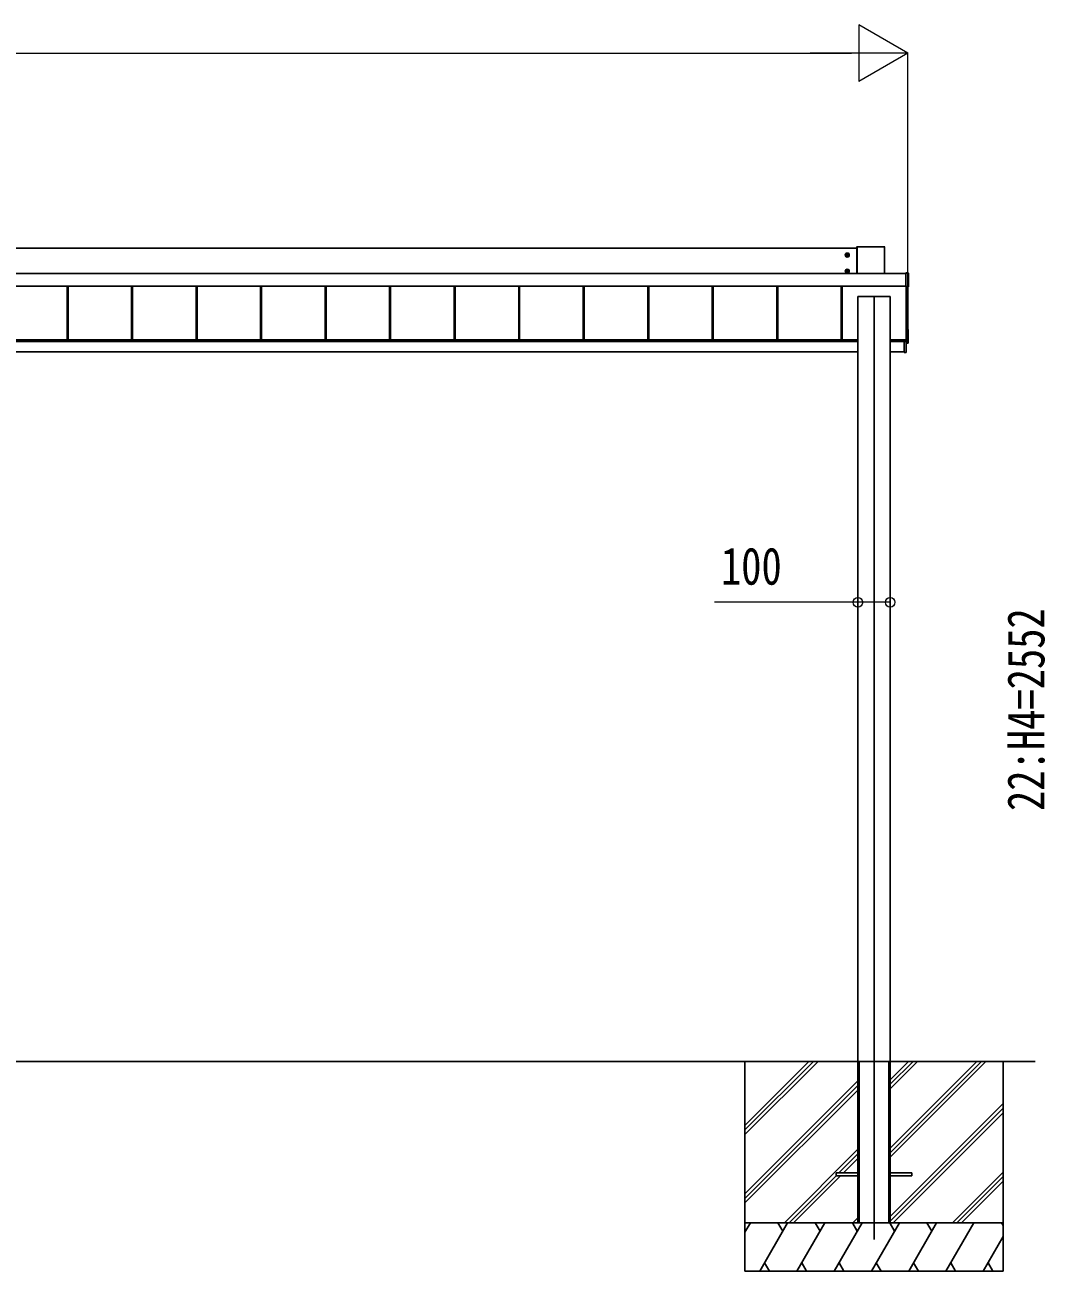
# Model space of a CAD drawing. Units: millimetres, scale not verified. Extents: x -14718 to 14718, y -10396 to 10396.
# Drawn here: x -3341 to -178, y -7752 to -3889 of the extents above; entities that cross this region are included whole.
import ezdxf
from ezdxf.enums import TextEntityAlignment as Align

# ---------------------------------------------------------------- set-up
doc = ezdxf.new("R2010")
doc.units = ezdxf.units.MM
doc.header["$LTSCALE"] = 50
doc.layers.add('0-3_YKK_12', color=2, linetype='Continuous')
doc.layers.add('0-4_YKK_A1', color=4, linetype='Continuous')
doc.layers.add('0-5_YKK_D', color=6, linetype='Continuous', lineweight=18)
doc.styles.add('ＭＳ ゴシック', font='')
doc.styles.get('ＭＳ ゴシック').set_extended_font_data('MS Gothic')

msp = doc.modelspace()

# ---------------------------------------------------------------- linework, layer by layer
at = {"layer": '0-3_YKK_12'}
msp.add_line((-708.43, -7654.8), (-708.43, -4729.1), dxfattribs=at)
at = {"layer": '0-4_YKK_A1'}
for p, q in [((-761.43, -4581.17), (-6455.43, -4581.17)), ((-791.43, -4610.16), (-791.43, -4595.66)), ((-761.43, -4577.44), (-761.43, -4659.6)), ((-761.09, -4577.59), (-761.43, -4577.44)), ((-761.09, -4659.6), (-761.09, -4577.59)), ((-675.93, -4576.95), (-760.93, -4576.95)), ((-760.93, -4576.95), (-760.59, -4577.09)), ((-760.59, -4577.09), (-760.59, -4577.57)), ((-760.59, -4577.09), (-676.27, -4577.09)), ((-760.59, -4577.57), (-760.59, -4659.6)), ((-676.27, -4577.57), (-760.59, -4577.57)), ((-676.27, -4577.09), (-675.93, -4576.95)), ((-676.27, -4577.09), (-676.27, -4577.57)), ((-676.27, -4659.6), (-676.27, -4577.57)), ((-675.43, -4577.44), (-675.77, -4577.59)), ((-675.77, -4577.59), (-675.77, -4659.6)), ((-675.43, -4659.6), (-675.43, -4577.44)), ((-798.68, -4602.91), (-784.18, -4602.91)), ((-793.71, -4602.15), (-794.43, -4602.15)), ((-789.15, -4603.67), (-788.43, -4603.67)), ((-609.93, -4659.6), (-6500.93, -4659.6)), ((-609.93, -4660.09), (-6500.93, -4660.09)), ((-798.68, -4652.88), (-784.18, -4652.88)), ((-793.71, -4652.12), (-794.43, -4652.12)), ((-791.43, -4660.13), (-791.43, -4645.63)), ((-789.15, -4653.64), (-788.43, -4653.64)), ((-608.73, -4658.38), (-609.93, -4658.38)), ((-609.93, -4658.53), (-609.93, -4658.38)), ((-609.93, -4658.38), (-609.93, -4658.38)), ((-608.73, -4658.38), (-609.93, -4658.38)), ((-609.93, -4659.01), (-609.93, -4658.53)), ((-602.89, -4659.01), (-609.93, -4659.01)), ((-608.73, -4658.38), (-608.73, -4658.38)), ((-608.13, -4658.36), (-608.18, -4658.37)), ((-608.13, -4658.33), (-602.43, -4658.33)), ((-608.13, -4658.33), (-608.13, -4658.36)), ((-602.89, -4658.53), (-602.43, -4658.33)), ((-602.89, -4700.07), (-602.89, -4659.01)), ((-601.93, -4658.83), (-602.39, -4659.03)), ((-602.39, -4659.03), (-602.39, -4700.08)), ((-601.93, -4658.83), (-601.93, -4700.81)), ((-609.93, -4699.06), (-6500.93, -4699.06)), ((-609.93, -4699.58), (-6500.93, -4699.58)), ((-6500.93, -4699.72), (-609.93, -4699.72)), ((-609.93, -4699.72), (-6500.93, -4699.72)), ((-3209.93, -4699.72), (-3209.93, -4865.94)), ((-3207.33, -4699.72), (-3207.33, -4865.94)), ((-3206.93, -4699.72), (-3206.93, -4865.94)), ((-3009.93, -4699.72), (-3009.93, -4865.94)), ((-3007.33, -4699.72), (-3007.33, -4865.94)), ((-3006.93, -4699.72), (-3006.93, -4865.94)), ((-2809.93, -4699.72), (-2809.93, -4865.94)), ((-2807.33, -4699.72), (-2807.33, -4865.94)), ((-2806.93, -4699.72), (-2806.93, -4865.94)), ((-2609.93, -4699.72), (-2609.93, -4865.94)), ((-2607.33, -4699.72), (-2607.33, -4865.94)), ((-2606.93, -4699.72), (-2606.93, -4865.94)), ((-2409.93, -4699.72), (-2409.93, -4865.94)), ((-2407.33, -4699.72), (-2407.33, -4865.94)), ((-2406.93, -4699.72), (-2406.93, -4865.94)), ((-2209.93, -4699.72), (-2209.93, -4865.94)), ((-2207.33, -4699.72), (-2207.33, -4865.94)), ((-2206.93, -4699.72), (-2206.93, -4865.94)), ((-2009.93, -4699.72), (-2009.93, -4865.94)), ((-2007.33, -4699.72), (-2007.33, -4865.94)), ((-2006.93, -4699.72), (-2006.93, -4865.94)), ((-1809.93, -4699.72), (-1809.93, -4865.94)), ((-1807.33, -4699.72), (-1807.33, -4865.94)), ((-1806.93, -4699.72), (-1806.93, -4865.94)), ((-1609.93, -4699.72), (-1609.93, -4865.94)), ((-1607.33, -4699.72), (-1607.33, -4865.94)), ((-1606.93, -4699.72), (-1606.93, -4865.94)), ((-1409.93, -4699.72), (-1409.93, -4865.94)), ((-1407.33, -4699.72), (-1407.33, -4865.94)), ((-1406.93, -4699.72), (-1406.93, -4865.94)), ((-1209.93, -4699.72), (-1209.93, -4865.94)), ((-1207.33, -4699.72), (-1207.33, -4865.94)), ((-1206.93, -4699.72), (-1206.93, -4865.94)), ((-1009.93, -4699.72), (-1009.93, -4865.94)), ((-1007.33, -4699.72), (-1007.33, -4865.94)), ((-1006.93, -4699.72), (-1006.93, -4865.94)), ((-809.93, -4699.72), (-809.93, -4865.94)), ((-807.33, -4699.72), (-807.33, -4865.94)), ((-806.93, -4699.72), (-806.93, -4865.94)), ((-609.93, -4700.07), (-602.89, -4700.07)), ((-609.93, -4700.58), (-609.93, -4701.13)), ((-602.89, -4700.58), (-609.93, -4700.58)), ((-609.93, -4701.13), (-608.73, -4701.13)), ((-609.93, -4701.13), (-609.93, -4701.13)), ((-609.93, -4701.13), (-608.73, -4701.13)), ((-608.73, -4701.13), (-608.73, -4701.13)), ((-608.43, -4873.78), (-608.43, -4701.14)), ((-608.13, -4701.19), (-608.13, -4701.31)), ((-602.43, -4701.31), (-608.13, -4701.31)), ((-603.43, -4873.72), (-603.43, -4701.31)), ((-602.89, -4700.07), (-602.89, -4700.58)), ((-602.43, -4701.31), (-602.89, -4700.58)), ((-602.39, -4700.08), (-601.93, -4700.81)), ((-758.43, -4731.31), (-758.43, -4731.6)), ((-758.43, -4731.6), (-758.43, -7098.3)), ((-758.43, -4731.6), (-758.13, -4731.6)), ((-758.13, -4731.3), (-756.23, -4731.3)), ((-758.13, -4731.3), (-758.13, -4731.6)), ((-758.13, -4731.6), (-658.73, -4731.6)), ((-756.23, -4731.3), (-756.23, -4731.6)), ((-755.93, -4731.31), (-755.93, -4731.6)), ((-754.93, -4731.51), (-755.93, -4731.51)), ((-754.93, -4731.51), (-754.93, -4731.6)), ((-754.43, -4731.53), (-754.43, -4731.6)), ((-662.43, -4731.53), (-662.43, -4731.6)), ((-660.93, -4731.51), (-661.93, -4731.51)), ((-661.93, -4731.51), (-661.93, -4731.6)), ((-660.93, -4731.31), (-660.93, -4731.6)), ((-660.63, -4731.3), (-658.73, -4731.3)), ((-660.63, -4731.3), (-660.63, -4731.6)), ((-658.73, -4731.3), (-658.73, -4731.6)), ((-658.43, -4731.31), (-658.43, -4731.6)), ((-758.43, -4865.94), (-6398.43, -4865.94)), ((-611.43, -4865.94), (-658.43, -4865.94)), ((-610.43, -4866.29), (-615.43, -4866.28)), ((-615.43, -4870.58), (-615.43, -4866.28)), ((-611.93, -4865.55), (-608.73, -4865.55)), ((-611.93, -4865.94), (-611.93, -4865.55)), ((-611.43, -4865.94), (-611.43, -4866.23)), ((-611.43, -4866.23), (-611.43, -4866.29)), ((-610.43, -4866.29), (-610.43, -4865.55)), ((-609.21, -4865.55), (-609.21, -4867.51)), ((-608.93, -4867.51), (-608.93, -4865.55)), ((-602.9, -4833.21), (-603.43, -4833.18)), ((-602.43, -4874.76), (-602.43, -4833.71)), ((-758.43, -4867.95), (-6398.43, -4867.95)), ((-758.43, -4870.82), (-6394.43, -4870.82)), ((-759.28, -4902.3), (-6394.43, -4902.3)), ((-759.43, -4904.48), (-759.3, -4902.3)), ((-759.28, -4902.3), (-758.8, -4902.3)), ((-758.8, -4902.3), (-758.93, -4904.48)), ((-758.43, -4902.3), (-758.8, -4902.3)), ((-615.43, -4867.95), (-658.43, -4867.95)), ((-615.43, -4870.82), (-658.43, -4870.82)), ((-658.06, -4902.3), (-658.43, -4902.3)), ((-658.43, -4904.48), (-657.93, -4904.48)), ((-657.93, -4904.8), (-658.43, -4904.8)), ((-658.06, -4902.3), (-657.58, -4902.3)), ((-657.93, -4904.48), (-658.06, -4902.3)), ((-657.93, -4904.8), (-657.93, -4904.48)), ((-657.73, -4904.8), (-657.93, -4904.8)), ((-615.43, -4902.3), (-657.58, -4902.3)), ((-657.56, -4902.3), (-657.43, -4904.48)), ((-615.43, -4870.58), (-615.43, -4870.78)), ((-609.71, -4870.59), (-615.43, -4870.58)), ((-615.43, -4871.08), (-609.23, -4871.09)), ((-615.43, -4904.85), (-609.21, -4904.47)), ((-615.43, -4904.55), (-615.43, -4904.85)), ((-609.71, -4868.01), (-609.71, -4870.59)), ((-609.71, -4868.01), (-609.43, -4868.01)), ((-609.71, -4870.59), (-609.43, -4870.59)), ((-609.23, -4870.79), (-609.23, -4867.81)), ((-609.23, -4870.79), (-609.23, -4870.79)), ((-609.21, -4867.51), (-608.93, -4867.51)), ((-609.21, -4871.09), (-608.93, -4871.09)), ((-608.93, -4904.17), (-609.21, -4904.17)), ((-608.93, -4871.09), (-608.93, -4867.51)), ((-608.93, -4904.17), (-608.93, -4871.09)), ((-603.43, -4874.3), (-608.93, -4874.63)), ((-608.93, -4875.89), (-602.9, -4875.51)), ((-608.93, -4875.89), (-602.9, -4875.51)), ((-602.9, -4875.26), (-608.61, -4875.61)), ((-608.61, -4875.61), (-608.61, -4875.65)), ((-603.93, -4874.28), (-607.93, -4874.28)), ((-603.43, -4874.3), (-603.43, -4873.72)), ((-602.9, -4875.51), (-602.9, -4875.26)), ((-602.9, -4875.51), (-602.9, -4875.51)), ((-602.43, -4874.76), (-602.43, -4875.01)), ((-12258.43, -7102.3), (-208.43, -7102.3)), ((-1108.43, -7102.3), (-1108.43, -7752.3)), ((-1108.43, -7328.93), (-881.8, -7102.3)), ((-1108.43, -7300.64), (-910.08, -7102.3)), ((-1108.43, -7314.79), (-896, -7102.36)), ((-758.43, -7098.3), (-758.43, -7602.3)), ((-758.43, -7102.3), (-758.13, -7102.3)), ((-758.43, -7102.3), (-758.43, -7602.3)), ((-758.13, -7102.3), (-658.73, -7102.3)), ((-755.93, -7102.3), (-755.93, -7602.3)), ((-754.43, -7102.3), (-754.43, -7602.3)), ((-662.43, -7102.3), (-662.43, -7602.3)), ((-660.93, -7102.3), (-660.93, -7602.3)), ((-658.43, -7098.3), (-658.43, -7602.3)), ((-658.43, -7102.3), (-658.43, -7602.3)), ((-658.43, -7187.3), (-573.43, -7102.3)), ((-658.43, -7173.15), (-587.57, -7102.3)), ((-658.43, -7159.01), (-601.72, -7102.3)), ((-658.43, -7399.43), (-361.34, -7102.34)), ((-658.43, -7385.28), (-375.48, -7102.34)), ((-658.43, -7371.14), (-389.62, -7102.34)), ((-308.43, -7102.3), (-308.43, -7752.3)), ((-1108.43, -7512.77), (-758.43, -7162.78)), ((-1108.43, -7526.92), (-758.43, -7176.92)), ((-1108.43, -7541.06), (-758.43, -7191.06)), ((-658.43, -7583.27), (-308.43, -7233.28)), ((-658.43, -7597.42), (-308.43, -7247.42)), ((-649.17, -7602.3), (-308.43, -7261.56)), ((-985.82, -7602.3), (-758.43, -7374.91)), ((-817.18, -7447.8), (-758.43, -7389.05)), ((-803.04, -7447.8), (-758.43, -7403.19)), ((-825.93, -7447.8), (-825.93, -7456.8)), ((-758.43, -7447.8), (-825.93, -7447.8)), ((-658.43, -7447.8), (-590.93, -7447.8)), ((-590.93, -7447.8), (-590.93, -7456.8)), ((-465.32, -7602.3), (-308.43, -7445.41)), ((-971.68, -7602.3), (-825.93, -7456.55)), ((-957.54, -7602.3), (-812.04, -7456.8)), ((-758.43, -7456.8), (-825.93, -7456.8)), ((-658.43, -7456.8), (-590.93, -7456.8)), ((-451.18, -7602.3), (-308.43, -7459.55)), ((-437.04, -7602.3), (-308.43, -7473.69)), ((-308.43, -7602.3), (-1108.43, -7602.3)), ((-1108.43, -7631.24), (-1091.72, -7602.3)), ((-308.43, -7602.3), (-1108.43, -7602.3)), ((-1062.85, -7752.3), (-976.25, -7602.3)), ((-991.25, -7628.28), (-1006.25, -7602.3)), ((-947.38, -7752.3), (-860.78, -7602.3)), ((-875.78, -7628.28), (-890.78, -7602.3)), ((-831.91, -7752.3), (-745.31, -7602.3)), ((-760.31, -7628.28), (-775.31, -7602.3)), ((-773.69, -7602.3), (-758.43, -7587.04)), ((-758.43, -7602.3), (-658.43, -7602.3)), ((-716.44, -7752.3), (-629.84, -7602.3)), ((-644.84, -7628.28), (-659.84, -7602.3)), ((-600.97, -7752.3), (-514.37, -7602.3)), ((-529.37, -7628.28), (-544.37, -7602.3)), ((-485.5, -7752.3), (-398.9, -7602.3)), ((-308.43, -7610.96), (-313.43, -7602.3)), ((-1106.72, -7628.28), (-1108.43, -7625.32)), ((-370.03, -7752.3), (-308.43, -7645.6)), ((-1108.43, -7752.3), (-308.43, -7752.3)), ((-1047.86, -7726.32), (-1032.86, -7752.3)), ((-932.39, -7726.32), (-917.39, -7752.3)), ((-816.92, -7726.32), (-801.92, -7752.3)), ((-701.44, -7726.32), (-686.44, -7752.3)), ((-585.98, -7726.32), (-570.98, -7752.3)), ((-470.5, -7726.32), (-455.51, -7752.3)), ((-355.03, -7726.32), (-340.04, -7752.3))]:
    msp.add_line(p, q, dxfattribs=at)
for points in [[(-791.43, -4597.13), (-796.43, -4600.02), (-796.43, -4605.79), (-791.43, -4608.68), (-786.43, -4605.79), (-786.43, -4600.02)], [(-791.43, -4647.1), (-796.43, -4649.99), (-796.43, -4655.76), (-791.43, -4658.65), (-786.43, -4655.76), (-786.43, -4649.99)]]:
    msp.add_lwpolyline(points, close=True, dxfattribs=at)
for points in [[(-794.43, -4602.15), (-794.43, -4603.67), (-793.71, -4603.67)], [(-790.67, -4600.63), (-790.67, -4599.91), (-792.19, -4599.91), (-792.19, -4600.63)], [(-792.19, -4605.19), (-792.19, -4605.91), (-790.67, -4605.91), (-790.67, -4605.19)], [(-788.43, -4603.67), (-788.43, -4602.15), (-789.15, -4602.15)], [(-794.43, -4652.12), (-794.43, -4653.64), (-793.71, -4653.64)], [(-790.67, -4650.6), (-790.67, -4649.88), (-792.19, -4649.88), (-792.19, -4650.6)], [(-792.19, -4655.16), (-792.19, -4655.88), (-790.67, -4655.88), (-790.67, -4655.16)], [(-788.43, -4653.64), (-788.43, -4652.12), (-789.15, -4652.12)], [(-609.93, -4658.53), (-602.89, -4658.53), (-602.89, -4659.01)], [(-609.93, -4700.58), (-609.93, -4700.07), (-609.93, -4659.01)], [(-658.73, -4731.6), (-658.43, -4731.6), (-658.43, -7098.3)], [(-758.43, -4904.8), (-758.93, -4904.8), (-759.13, -4904.8)], [(-758.93, -4904.8), (-758.93, -4904.48), (-758.43, -4904.48)], [(-609.25, -4870.79), (-615.43, -4870.78), (-615.43, -4871.08), (-615.43, -4904.55)], [(-609.21, -4871.09), (-609.21, -4904.17), (-615.43, -4904.55)], [(-609.43, -4870.61), (-609.43, -4870.59), (-609.43, -4868.01)], [(-609.23, -4870.79), (-609.23, -4870.79), (-609.24, -4870.79)], [(-758.13, -7102.3), (-658.73, -7102.3), (-658.43, -7102.3)]]:
    msp.add_lwpolyline(points, dxfattribs=at)
for centre, radius in [((-791.43, -4602.91), 6.25), ((-791.43, -4602.91), 5), ((-791.43, -4652.88), 6.25), ((-791.43, -4652.88), 5)]:
    msp.add_circle(centre, radius, dxfattribs=at)
for centre, radius, start, end in [((-760.59, -4577.59), 0.5, 90.15046, 179.81463), ((-760.71, -4581.69), 4.12, 88.40447, 95.35624), ((-676.27, -4577.59), 0.5, 0.18537, 89.84954), ((-676.15, -4581.69), 4.12, 84.64376, 91.59553), ((-791.43, -4602.91), 5.58, 153.74848, 206.25152), ((-791.43, -4602.91), 5.58, 93.74848, 146.25152), ((-791.43, -4602.91), 5.58, 213.74848, 266.25152), ((-793.71, -4600.63), 1.52, 270, 0), ((-793.71, -4605.19), 1.52, 0, 90), ((-791.43, -4602.91), 5.58, 33.74848, 86.25152), ((-791.43, -4602.91), 5.58, 273.74848, 326.25152), ((-789.15, -4600.63), 1.52, 180, 270), ((-789.15, -4605.19), 1.52, 90, 180), ((-791.43, -4602.91), 5.58, 333.74848, 26.25152), ((-791.43, -4652.88), 5.58, 153.74848, 206.25152), ((-791.43, -4652.88), 5.58, 93.74848, 146.25152), ((-791.43, -4652.88), 5.58, 213.74848, 266.25152), ((-793.71, -4650.6), 1.52, 270, 0), ((-793.71, -4655.16), 1.52, 0, 90), ((-791.43, -4652.88), 5.58, 33.74848, 86.25152), ((-791.43, -4652.88), 5.58, 273.74848, 326.25152), ((-789.15, -4650.6), 1.52, 180, 270), ((-789.15, -4655.16), 1.52, 90, 180), ((-791.43, -4652.88), 5.58, 333.74848, 26.25152), ((-608.29, -4656.97), 1.41, 271.33232, 274.49739), ((-602.89, -4659.03), 0.5, 0.18537, 89.84954), ((-602.78, -4663.13), 4.12, 84.64376, 91.59553), ((-608.64, -4703.75), 2.62, 81.42612, 92.09097), ((-608.13, -4700.89), 0.301, 243.24083, 270.00691), ((-602.78, -4704.18), 4.12, 84.64376, 91.59553), ((-602.89, -4700.08), 0.502, 270.31408, 359.651), ((-608.73, -4865.25), 0.3, 269.98255, 359.98252), ((-602.93, -4833.71), 0.5, 0.01604, 86.51881), ((-759.13, -4904.5), 0.3, 176.5, 270), ((-657.73, -4904.5), 0.3, 270, 3.5), ((-609.64, -4872.58), 1.98, 83.79926, 91.95127), ((-609.25, -4871.09), 0.3, 87.77338, 89.77816), ((-609.25, -4870.93), 0.141, 85.77463, 89.9759), ((-610.48, -4871.01), 1.25, 356.45735, 10.27369), ((-610.44, -4870.97), 1.21, 354.17006, 8.37745), ((-610.56, -4867.58), 1.35, 350.09675, 2.91202), ((-609.23, -4867.51), 0.3, 269.98255, 359.98254), ((-609.23, -4871.09), 0.3, 0, 89.87763), ((-610.43, -4871.01), 1.22, 356.27163, 10.47203), ((-609.23, -4904.17), 0.3, 273.5, 0), ((-610.44, -4904.32), 1.24, 353.06854, 6.93146), ((-608.63, -4875.31), 0.3, 180.0189, 273.51595), ((-608.63, -4875.35), 0.3, 180.0189, 273.51595), ((-607.93, -4873.78), 0.5, 180.01746, 270.01745), ((-603.93, -4873.78), 0.5, 269.98255, 359.98254), ((-602.93, -4874.76), 0.5, 273.48119, 359.98396), ((-602.93, -4875.01), 0.5, 273.6197, 0), ((-602.93, -4875.01), 0.5, 273.48119, 359.98396)]:
    msp.add_arc(centre, radius, start, end, dxfattribs=at)
for centre, major_axis, ratio, start_param, end_param in [((-760.93, -4577.45), (0.382, -0.325), 0.996231, 2.2770247, 3.8440941), ((-675.93, -4577.45), (0.382, 0.325), 0.996231, 5.5806839, 7.1477533), ((-608.73, -4658.36), (0.6, 0), 0.026226, 4.712389, 5.6461648), ((-608.13, -4658.63), (0, 0.3), 0.998743, 6.2831853, 6.8214342), ((-608.73, -4658.36), (0.6, 0), 0.026226, 5.6461648, 6.2831853), ((-602.43, -4658.83), (0.382, 0.325), 0.996231, 5.5806839, 7.1477533), ((-608.73, -4701.19), (0.6, 0), 0.096025, 6.2831853, 7.8539816), ((-608.13, -4701), (0, 0.3), 0.998743, 2.0534275, 3.1415927), ((-602.43, -4700.8), (0.382, -0.325), 0.996231, 5.4186173, 6.9856867), ((-758.13, -4731.31), (0.3, 0), 0.034921, 1.5707963, 3.1415927), ((-756.23, -4731.31), (0.3, 0), 0.034921, 6.2831853, 7.8539816), ((-754.93, -4731.53), (0.5, 0), 0.034921, 6.2831853, 7.8539816), ((-661.93, -4731.53), (0.5, 0), 0.034921, 1.5707963, 3.1415927), ((-660.63, -4731.31), (0.3, 0), 0.034921, 1.5707963, 3.1415927), ((-658.73, -4731.31), (0.3, 0), 0.034921, 6.2831853, 7.8539816), ((-758.93, -4904.5), (0.5, -0.018), 0.036539, 1.5736281, 3.1406975), ((-657.93, -4904.5), (0.5, 0.018), 0.036539, 0.0008951, 1.5679645), ((-609.21, -4868.01), (-0.301, 0.4), 0.997782, 5.6362522, 7.2070486), ((-609.73, -4870.59), (-0.001, 0.2), 0.09157, 4.6769241, 4.7117655), ((-609.23, -4870.59), (0.482, 0.007), 0.414889, 3.1353871, 4.6694768), ((-609.23, -4868.01), (-0.108, 0.169), 0.994155, 5.7105836, 7.28138), ((-609.23, -4870.59), (0.145, 0.15), 0.921201, 2.3804184, 3.9145081), ((-609.21, -4870.59), (-0.301, 0.4), 0.997782, 2.4579529, 2.4946596), ((-609.21, -4875.69), (0.6, 0.037), 0.034769, 5.198958, 6.2810574)]:
    msp.add_ellipse(centre, major_axis=major_axis, ratio=ratio, start_param=start_param, end_param=end_param, dxfattribs=at)
at = {"layer": '0-5_YKK_D'}
for p, q in [((-603.43, -3976.95), (-754.99, -3889.45)), ((-754.99, -3889.45), (-754.99, -4064.45)), ((-12238.43, -3976.95), (-778.43, -3976.95)), ((-603.43, -3976.95), (-906.54, -3976.95)), ((-603.43, -3976.95), (-754.99, -4064.45)), ((-603.43, -4700.31), (-603.43, -3975.95)), ((-758.43, -5676.77), (-758.43, -5680.28))]:
    msp.add_line(p, q, dxfattribs=at)
msp.add_lwpolyline([(-658.43, -5679.28), (-758.43, -5679.28), (-1203.03, -5679.28)], dxfattribs=at)
for centre in [(-758.43, -5679.28), (-658.43, -5679.28)]:
    msp.add_circle(centre, 14.88, dxfattribs=at)

# ---------------------------------------------------------------- texts
at = {"layer": '0-5_YKK_D', "style": 'ＭＳ ゴシック', "width": 0.8}
msp.add_text('100', height=115.5, dxfattribs=at).set_placement((-1183.03, -5659.28), align=Align.BOTTOM_LEFT)
at = {"layer": '0-5_YKK_D', "color": 1, "style": 'ＭＳ ゴシック', "width": 0.8}
msp.add_text('22:H4=2552', height=115.5, rotation=90, dxfattribs=at).set_placement((-145.37, -6326.31), align=Align.BOTTOM_LEFT)

doc.saveas('drawing.dxf')
